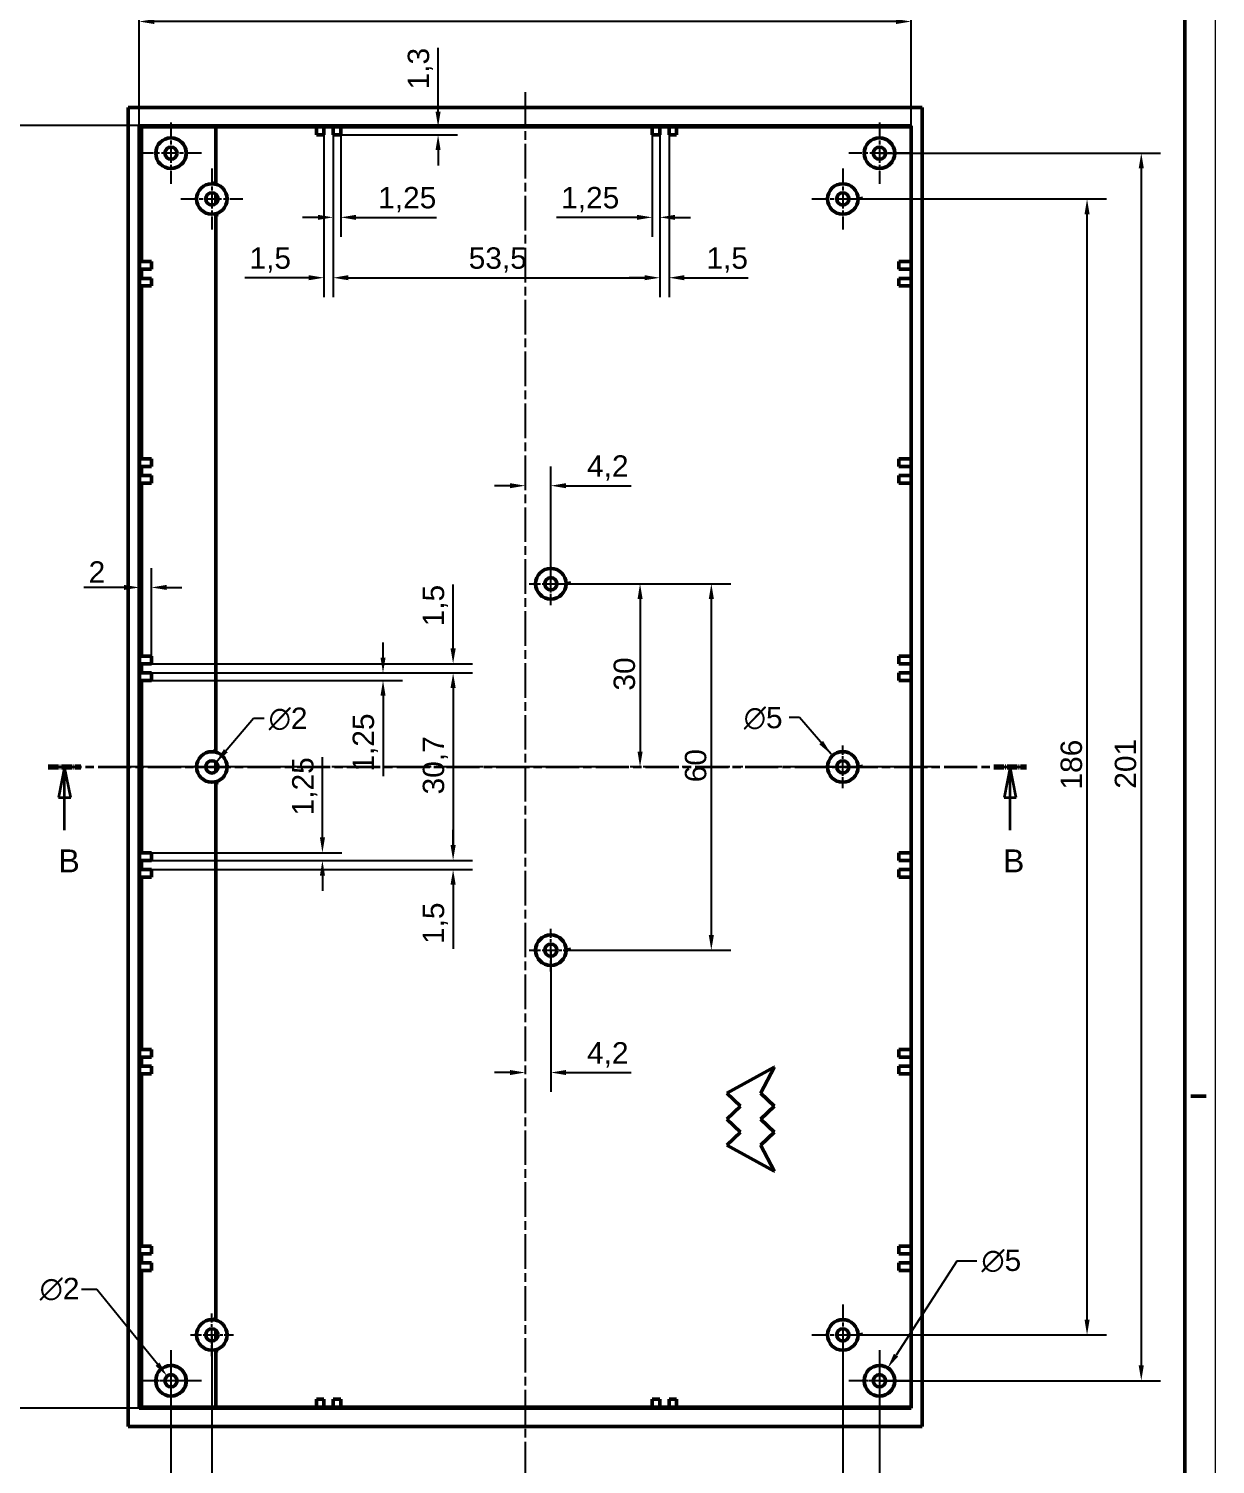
# Model space of a CAD drawing. Extents: x 0 to 841, y 0 to 594.
# Drawn here: x 646.7 to 841, y 236.7 to 471.8 of the extents above; entities that cross this region are included whole.
import ezdxf

# ---------------------------------------------------------------- set-up
doc = ezdxf.new("R2010")
doc.units = 0
doc.linetypes.add('CHAIN', pattern=[0.3543, 0.2362, -0.0295, 0.0591, -0.0295])
doc.linetypes.add('LONG_DASH_DOTTED', pattern=[0.3001, 0.2362, -0.0295, 0.0049, -0.0295])
doc.layers.get('0').update_dxf_attribs({"lineweight": 25})
for name, color, linetype, lineweight in [('Centro(ISO)', 179, 'CHAIN', 25), ('Geometria schizzo(ISO)', 7, 'Continuous', 50), ('Linea del centro(ISO)', 179, 'CHAIN', 25), ('Linee di vista in sezione(ISO)', 7, 'LONG_DASH_DOTTED', 35), ('Quote(ISO)', 7, 'Continuous', 25), ('Simboli(ISO)', 7, 'Continuous', 25), ('Spigoli tangenti visibili(ISO)', 251, 'Continuous', 30), ('Spigoli visibili(ISO)', 7, 'Continuous', 50)]:
    doc.layers.add(name, color=color, linetype=linetype, lineweight=lineweight)
doc.styles.add('DEFAULT-ISO~0', font='ARIAL.TTF')
doc.styles.add('Stile testo32', font='ARIAL.TTF')
doc.dimstyles.new('DEFAULT-ISO-Metodo 1b', dxfattribs={"dimtxt": 3.5, "dimasz": 2.5, "dimexe": 3.175, "dimexo": 0, "dimgap": 0.762, "dimtad": 1, "dimtoh": 1, "dimrnd": 1e-08, "dimtxsty": 'DEFAULT-ISO~0', "dimcen": 0.09, "dimdle": 10, "dimclrd": 2, "dimclre": 2, "dimclrt": 6, "dimazin": 2, "dimtfac": 0.714286, "dimtofl": 0, "dimtmove": 0, "dimatfit": 3, "dimfxl": 0, "dimtolj": 1, "dimlwd": 25, "dimlwe": 25, "dimarcsym": 0})
doc.dimstyles.new('DEFAULT-ISO-Metodo 1b$7', dxfattribs={"dimtxt": 3.5, "dimasz": 2.5, "dimexe": 3.175, "dimexo": 0, "dimgap": 0.762, "dimtad": 1, "dimtoh": 1, "dimrnd": 1e-08, "dimtxsty": 'DEFAULT-ISO~0', "dimcen": 0.09, "dimdle": 10, "dimclrd": 179, "dimclre": 2, "dimclrt": 6, "dimazin": 2, "dimtfac": 0.714286, "dimtofl": 0, "dimtmove": 0, "dimatfit": 3, "dimfxl": 0, "dimtolj": 1, "dimlwd": 25, "dimlwe": 25, "dimarcsym": 0})

# ---------------------------------------------------------------- blocks, each defined once
blk = doc.blocks.new('Bordi A1')
at = {"layer": 'Geometria schizzo(ISO)', "color": 4, "lineweight": 18}
blk.add_line((841, 594), (841, 0), dxfattribs=at)
at = {"layer": 'Geometria schizzo(ISO)'}
for p, q in [((836, 589), (836, 5)), ((839.5, 297), (837, 297))]:
    blk.add_line(p, q, dxfattribs=at)
blk = doc.blocks.new('SezioneConv2d1')
at = {"layer": 'Linee di vista in sezione(ISO)', "linetype": 'CHAIN', "ltscale": 22.998827}
blk.add_line((649.92, 350.9), (810.09, 350.9), dxfattribs=at)
at = {"layer": 'Linee di vista in sezione(ISO)', "lineweight": 70, "ltscale": 7.01657}
for p, q in [((649.92, 350.9), (655.26, 350.9)), ((804.74, 350.9), (810.09, 350.9))]:
    blk.add_line(p, q, dxfattribs=at)
at = {"layer": 'Linee di vista in sezione(ISO)', "linetype": 'Continuous'}
for p, q in [((652.59, 350.9), (651.59, 345.9)), ((652.59, 345.9), (652.59, 350.9)), ((653.59, 345.9), (652.59, 350.9)), ((807.41, 350.9), (806.41, 345.9)), ((807.41, 345.9), (807.41, 350.9)), ((808.41, 345.9), (807.41, 350.9)), ((651.59, 345.9), (653.59, 345.9)), ((652.59, 340.53), (652.59, 345.9)), ((806.41, 345.9), (808.41, 345.9)), ((807.41, 340.53), (807.41, 345.9))]:
    blk.add_line(p, q, dxfattribs=at)
at = {"layer": 'Linee di vista in sezione(ISO)', "linetype": 'Continuous', "flags": 128}
for points in [[(653.59, 345.9), (652.59, 350.9)], [(808.41, 345.9), (807.41, 350.9)]]:
    blk.add_lwpolyline(points, dxfattribs=at)
at = {"layer": 'Linee di vista in sezione(ISO)'}
for points in [[(653.59, 345.9), (652.59, 350.9), (651.59, 345.9), (653.59, 345.9)], [(808.41, 345.9), (807.41, 350.9), (806.41, 345.9), (808.41, 345.9)]]:
    blk.add_solid(points, dxfattribs=at)
at = {"layer": 'Linee di vista in sezione(ISO)', "char_height": 3.75, "attachment_point": 7, "style": 'Stile testo32'}
for insert in [(651.58, 333.65), (806.24, 333.65)]:
    blk.add_mtext('B', dxfattribs=dict(at, insert=insert))
blk = doc.blocks.new('*D73')
at = {"layer": 'Defpoints', "color": 0, "linetype": 'Continuous'}
for p in [(664.8, 472.95), (664.8, 455.9), (791.2, 455.9)]:
    blk.add_point(p, dxfattribs=at)
at = {"layer": 'Quote(ISO)', "color": 2, "linetype": 'Continuous', "lineweight": 25}
for p, q in [((664.8, 455.9), (664.8, 476.12)), ((791.2, 455.9), (791.2, 476.12)), ((788.7, 472.95), (667.3, 472.95))]:
    blk.add_line(p, q, dxfattribs=at)
at = {"layer": 'Quote(ISO)', "color": 2, "linetype": 'Continuous'}
for points in [[(667.3, 473.36), (667.3, 472.53), (664.8, 472.95)], [(788.7, 473.36), (788.7, 472.53), (791.2, 472.95)]]:
    blk.add_solid(points, dxfattribs=at)
at = {"layer": 'Quote(ISO)', "color": 6, "linetype": 'Continuous', "lineweight": 25, "insert": (722.27, 477.92), "char_height": 3.5, "attachment_point": 1, "style": 'DEFAULT-ISO~0'}
blk.add_mtext('\\A1;126,4', dxfattribs=at)
blk = doc.blocks.new('*D74')
at = {"layer": 'Defpoints', "color": 0, "linetype": 'Continuous'}
for p in [(664.8, 455.9), (644.01, 245.9), (664.8, 245.9)]:
    blk.add_point(p, dxfattribs=at)
at = {"layer": 'Quote(ISO)', "color": 2, "linetype": 'Continuous', "lineweight": 25}
for p, q in [((664.8, 455.9), (640.84, 455.9)), ((644.01, 453.4), (644.01, 248.4)), ((664.8, 245.9), (640.84, 245.9))]:
    blk.add_line(p, q, dxfattribs=at)
at = {"layer": 'Quote(ISO)', "color": 2, "linetype": 'Continuous'}
for points in [[(643.59, 453.4), (644.43, 453.4), (644.01, 455.9)], [(643.59, 248.4), (644.43, 248.4), (644.01, 245.9)]]:
    blk.add_solid(points, dxfattribs=at)
at = {"layer": 'Quote(ISO)', "color": 6, "linetype": 'Continuous', "lineweight": 25, "insert": (639.67, 347.01), "char_height": 3.5, "attachment_point": 1, "rotation": 90, "style": 'DEFAULT-ISO~0'}
blk.add_mtext('\\A1;210', dxfattribs=at)
blk = doc.blocks.new('*D75')
at = {"layer": 'Defpoints', "color": 0, "linetype": 'Continuous'}
for p in [(786, 451.4), (786, 250.4), (828.88, 250.4)]:
    blk.add_point(p, dxfattribs=at)
at = {"layer": 'Quote(ISO)', "color": 2, "linetype": 'Continuous', "lineweight": 25}
for p, q in [((786, 451.4), (832.05, 451.4)), ((828.88, 448.9), (828.88, 252.9)), ((786, 250.4), (832.05, 250.4))]:
    blk.add_line(p, q, dxfattribs=at)
at = {"layer": 'Quote(ISO)', "color": 2, "linetype": 'Continuous'}
for points in [[(828.46, 448.9), (829.3, 448.9), (828.88, 451.4)], [(828.46, 252.9), (829.3, 252.9), (828.88, 250.4)]]:
    blk.add_solid(points, dxfattribs=at)
at = {"layer": 'Quote(ISO)', "color": 6, "linetype": 'Continuous', "lineweight": 25, "insert": (824.54, 347.34), "char_height": 3.5, "attachment_point": 1, "rotation": 90, "style": 'DEFAULT-ISO~0'}
blk.add_mtext('\\A1;201', dxfattribs=at)
blk = doc.blocks.new('*D76')
at = {"layer": 'Defpoints', "color": 0, "linetype": 'Continuous'}
for p in [(670, 250.4), (786, 250.4), (670, 210.23)]:
    blk.add_point(p, dxfattribs=at)
at = {"layer": 'Quote(ISO)', "color": 2, "linetype": 'Continuous', "lineweight": 25}
for p, q in [((670, 250.4), (670, 207.06)), ((786, 250.4), (786, 207.06)), ((783.5, 210.23), (672.5, 210.23))]:
    blk.add_line(p, q, dxfattribs=at)
at = {"layer": 'Quote(ISO)', "color": 2, "linetype": 'Continuous'}
for points in [[(672.5, 210.65), (672.5, 209.82), (670, 210.23)], [(783.5, 210.65), (783.5, 209.82), (786, 210.23)]]:
    blk.add_solid(points, dxfattribs=at)
at = {"layer": 'Quote(ISO)', "color": 6, "linetype": 'Continuous', "lineweight": 25, "insert": (724.3, 214.57), "char_height": 3.5, "attachment_point": 1, "style": 'DEFAULT-ISO~0'}
blk.add_mtext('\\A1;116', dxfattribs=at)
blk = doc.blocks.new('*D77')
at = {"layer": 'Defpoints', "color": 0, "linetype": 'Continuous'}
for p in [(735.73, 380.9), (735.73, 320.9), (758.48, 320.9)]:
    blk.add_point(p, dxfattribs=at)
at = {"layer": 'Quote(ISO)', "color": 2, "linetype": 'Continuous', "lineweight": 25}
for p, q in [((735.73, 380.9), (761.66, 380.9)), ((758.48, 378.4), (758.48, 323.4)), ((735.73, 320.9), (761.66, 320.9))]:
    blk.add_line(p, q, dxfattribs=at)
at = {"layer": 'Quote(ISO)', "color": 2, "linetype": 'Continuous'}
for points in [[(758.06, 378.4), (758.9, 378.4), (758.48, 380.9)], [(758.06, 323.4), (758.9, 323.4), (758.48, 320.9)]]:
    blk.add_solid(points, dxfattribs=at)
at = {"layer": 'Quote(ISO)', "color": 6, "linetype": 'Continuous', "lineweight": 25, "insert": (754.15, 348.39), "char_height": 3.5, "attachment_point": 1, "rotation": 90, "style": 'DEFAULT-ISO~0'}
blk.add_mtext('\\A1;60', dxfattribs=at)
blk = doc.blocks.new('*D78')
at = {"layer": 'Defpoints', "color": 0, "linetype": 'Continuous'}
for p in [(732.2, 380.9), (746.81, 350.9), (752.7, 350.9)]:
    blk.add_point(p, dxfattribs=at)
at = {"layer": 'Quote(ISO)', "color": 2, "linetype": 'Continuous', "lineweight": 25}
for p, q in [((732.2, 380.9), (749.99, 380.9)), ((746.81, 378.4), (746.81, 353.4))]:
    blk.add_line(p, q, dxfattribs=at)
at = {"layer": 'Quote(ISO)', "color": 2, "linetype": 'Continuous'}
for points in [[(746.4, 378.4), (747.23, 378.4), (746.81, 380.9)], [(746.4, 353.4), (747.23, 353.4), (746.81, 350.9)]]:
    blk.add_solid(points, dxfattribs=at)
at = {"layer": 'Quote(ISO)', "color": 6, "linetype": 'Continuous', "lineweight": 25, "insert": (742.48, 363.4), "char_height": 3.5, "attachment_point": 1, "rotation": 90, "style": 'DEFAULT-ISO~0'}
blk.add_mtext('\\A1;30', dxfattribs=at)
blk = doc.blocks.new('*D84')
at = {"layer": 'Defpoints', "color": 0, "linetype": 'Continuous'}
for p in [(696.55, 454.4), (750.05, 454.4), (750.05, 431)]:
    blk.add_point(p, dxfattribs=at)
at = {"layer": 'Quote(ISO)', "color": 2, "linetype": 'Continuous', "lineweight": 25}
for p, q in [((696.55, 454.4), (696.55, 427.83)), ((750.05, 454.4), (750.05, 427.83)), ((699.05, 431), (747.55, 431))]:
    blk.add_line(p, q, dxfattribs=at)
at = {"layer": 'Quote(ISO)', "color": 2, "linetype": 'Continuous'}
for points in [[(699.05, 431.42), (699.05, 430.59), (696.55, 431)], [(747.55, 431.42), (747.55, 430.59), (750.05, 431)]]:
    blk.add_solid(points, dxfattribs=at)
at = {"layer": 'Quote(ISO)', "color": 6, "linetype": 'Continuous', "lineweight": 25, "insert": (718.75, 435.97), "char_height": 3.5, "attachment_point": 1, "style": 'DEFAULT-ISO~0'}
blk.add_mtext('\\A1;53,5', dxfattribs=at)
blk = doc.blocks.new('*D85')
at = {"layer": 'Defpoints', "color": 0, "linetype": 'Continuous'}
for p in [(748.8, 454.4), (750.05, 454.4), (750.05, 440.89)]:
    blk.add_point(p, dxfattribs=at)
at = {"layer": 'Quote(ISO)', "color": 2, "linetype": 'Continuous', "lineweight": 25}
for p, q in [((748.8, 454.4), (748.8, 437.71)), ((750.05, 454.4), (750.05, 437.71)), ((746.3, 440.89), (733.13, 440.89)), ((752.55, 440.89), (755.05, 440.89))]:
    blk.add_line(p, q, dxfattribs=at)
at = {"layer": 'Quote(ISO)', "color": 2, "linetype": 'Continuous'}
for points in [[(746.3, 441.3), (746.3, 440.47), (748.8, 440.89)], [(752.55, 441.3), (752.55, 440.47), (750.05, 440.89)]]:
    blk.add_solid(points, dxfattribs=at)
at = {"layer": 'Quote(ISO)', "color": 6, "linetype": 'Continuous', "lineweight": 25, "insert": (733.89, 445.86), "char_height": 3.5, "attachment_point": 1, "style": 'DEFAULT-ISO~0'}
blk.add_mtext('\\A1;1,25', dxfattribs=at)
blk = doc.blocks.new('*D86')
at = {"layer": 'Defpoints', "color": 0, "linetype": 'Continuous'}
for p in [(696.55, 454.4), (697.8, 454.4), (696.55, 440.89)]:
    blk.add_point(p, dxfattribs=at)
at = {"layer": 'Quote(ISO)', "color": 2, "linetype": 'Continuous', "lineweight": 25}
for p, q in [((696.55, 454.4), (696.55, 437.71)), ((697.8, 454.4), (697.8, 437.71)), ((694.05, 440.89), (691.55, 440.89)), ((700.3, 440.89), (713.48, 440.89))]:
    blk.add_line(p, q, dxfattribs=at)
at = {"layer": 'Quote(ISO)', "color": 2, "linetype": 'Continuous'}
for points in [[(694.05, 441.3), (694.05, 440.47), (696.55, 440.89)], [(700.3, 441.3), (700.3, 440.47), (697.8, 440.89)]]:
    blk.add_solid(points, dxfattribs=at)
at = {"layer": 'Quote(ISO)', "color": 6, "linetype": 'Continuous', "lineweight": 25, "insert": (703.93, 445.86), "char_height": 3.5, "attachment_point": 1, "style": 'DEFAULT-ISO~0'}
blk.add_mtext('\\A1;1,25', dxfattribs=at)
blk = doc.blocks.new('*D87')
at = {"layer": 'Defpoints', "color": 0, "linetype": 'Continuous'}
for p in [(750.05, 454.4), (751.55, 454.4), (750.05, 431)]:
    blk.add_point(p, dxfattribs=at)
at = {"layer": 'Quote(ISO)', "color": 2, "linetype": 'Continuous', "lineweight": 25}
for p, q in [((750.05, 454.4), (750.05, 427.83)), ((751.55, 454.4), (751.55, 427.83)), ((747.55, 431), (745.05, 431)), ((754.05, 431), (764.51, 431))]:
    blk.add_line(p, q, dxfattribs=at)
at = {"layer": 'Quote(ISO)', "color": 2, "linetype": 'Continuous'}
for points in [[(747.55, 431.42), (747.55, 430.59), (750.05, 431)], [(754.05, 431.42), (754.05, 430.59), (751.55, 431)]]:
    blk.add_solid(points, dxfattribs=at)
at = {"layer": 'Quote(ISO)', "color": 6, "linetype": 'Continuous', "lineweight": 25, "insert": (757.68, 435.97), "char_height": 3.5, "attachment_point": 1, "style": 'DEFAULT-ISO~0'}
blk.add_mtext('\\A1;1,5', dxfattribs=at)
blk = doc.blocks.new('*D88')
at = {"layer": 'Defpoints', "color": 0, "linetype": 'Continuous'}
for p in [(695.05, 454.4), (696.55, 454.4), (696.55, 431)]:
    blk.add_point(p, dxfattribs=at)
at = {"layer": 'Quote(ISO)', "color": 2, "linetype": 'Continuous', "lineweight": 25}
for p, q in [((695.05, 454.4), (695.05, 427.83)), ((696.55, 454.4), (696.55, 427.83)), ((692.55, 431), (682.1, 431)), ((699.05, 431), (701.55, 431))]:
    blk.add_line(p, q, dxfattribs=at)
at = {"layer": 'Quote(ISO)', "color": 2, "linetype": 'Continuous'}
for points in [[(692.55, 431.42), (692.55, 430.59), (695.05, 431)], [(699.05, 431.42), (699.05, 430.59), (696.55, 431)]]:
    blk.add_solid(points, dxfattribs=at)
at = {"layer": 'Quote(ISO)', "color": 6, "linetype": 'Continuous', "lineweight": 25, "insert": (682.86, 435.97), "char_height": 3.5, "attachment_point": 1, "style": 'DEFAULT-ISO~0'}
blk.add_mtext('\\A1;1,5', dxfattribs=at)
blk = doc.blocks.new('*D89')
at = {"layer": 'Defpoints', "color": 0, "linetype": 'Continuous'}
for p in [(697.8, 454.4), (713.74, 455.7), (713.74, 454.4)]:
    blk.add_point(p, dxfattribs=at)
at = {"layer": 'Quote(ISO)', "color": 2, "linetype": 'Continuous', "lineweight": 25}
for p, q in [((713.74, 458.2), (713.74, 468.64)), ((697.8, 454.4), (716.91, 454.4)), ((713.74, 451.9), (713.74, 449.4))]:
    blk.add_line(p, q, dxfattribs=at)
at = {"layer": 'Quote(ISO)', "color": 2, "linetype": 'Continuous'}
for points in [[(713.32, 458.2), (714.15, 458.2), (713.74, 455.7)], [(713.32, 451.9), (714.15, 451.9), (713.74, 454.4)]]:
    blk.add_solid(points, dxfattribs=at)
at = {"layer": 'Quote(ISO)', "color": 6, "linetype": 'Continuous', "lineweight": 25, "insert": (708.77, 461.84), "char_height": 3.5, "attachment_point": 1, "rotation": 90, "style": 'DEFAULT-ISO~0'}
blk.add_mtext('\\A1;1,3', dxfattribs=at)
blk = doc.blocks.new('*D90')
at = {"layer": 'Defpoints', "color": 0, "linetype": 'Continuous'}
for p in [(666.8, 366.3), (666.8, 335.6), (716.2, 335.6)]:
    blk.add_point(p, dxfattribs=at)
at = {"layer": 'Quote(ISO)', "color": 2, "linetype": 'Continuous', "lineweight": 25}
for p, q in [((666.8, 366.3), (719.38, 366.3)), ((716.2, 363.8), (716.2, 338.1)), ((666.8, 335.6), (719.38, 335.6))]:
    blk.add_line(p, q, dxfattribs=at)
at = {"layer": 'Quote(ISO)', "color": 2, "linetype": 'Continuous'}
for points in [[(715.78, 363.8), (716.62, 363.8), (716.2, 366.3)], [(715.78, 338.1), (716.62, 338.1), (716.2, 335.6)]]:
    blk.add_solid(points, dxfattribs=at)
at = {"layer": 'Quote(ISO)', "color": 6, "linetype": 'Continuous', "lineweight": 25, "insert": (711.23, 346.4), "char_height": 3.5, "attachment_point": 1, "rotation": 90, "style": 'DEFAULT-ISO~0'}
blk.add_mtext('\\A1;30,7', dxfattribs=at)
blk = doc.blocks.new('*D91')
at = {"layer": 'Defpoints', "color": 0, "linetype": 'Continuous'}
for p in [(666.8, 366.3), (666.8, 365.05), (704.72, 366.3)]:
    blk.add_point(p, dxfattribs=at)
at = {"layer": 'Quote(ISO)', "color": 2, "linetype": 'Continuous', "lineweight": 25}
for p, q in [((704.72, 368.8), (704.72, 371.3)), ((666.8, 366.3), (707.9, 366.3)), ((666.8, 365.05), (707.9, 365.05)), ((704.72, 362.55), (704.72, 349.37))]:
    blk.add_line(p, q, dxfattribs=at)
at = {"layer": 'Quote(ISO)', "color": 2, "linetype": 'Continuous'}
for points in [[(704.31, 368.8), (705.14, 368.8), (704.72, 366.3)], [(704.31, 362.55), (705.14, 362.55), (704.72, 365.05)]]:
    blk.add_solid(points, dxfattribs=at)
at = {"layer": 'Quote(ISO)', "color": 6, "linetype": 'Continuous', "lineweight": 25, "insert": (699.75, 350.14), "char_height": 3.5, "attachment_point": 1, "rotation": 90, "style": 'DEFAULT-ISO~0'}
blk.add_mtext('\\A1;1,25', dxfattribs=at)
blk = doc.blocks.new('*D92')
at = {"layer": 'Defpoints', "color": 0, "linetype": 'Continuous'}
for p in [(666.8, 336.85), (666.8, 335.6), (694.8, 335.6)]:
    blk.add_point(p, dxfattribs=at)
at = {"layer": 'Quote(ISO)', "color": 2, "linetype": 'Continuous', "lineweight": 25}
for p, q in [((694.8, 339.35), (694.8, 352.52)), ((666.8, 336.85), (697.98, 336.85)), ((666.8, 335.6), (697.98, 335.6)), ((694.8, 333.1), (694.8, 330.6))]:
    blk.add_line(p, q, dxfattribs=at)
at = {"layer": 'Quote(ISO)', "color": 2, "linetype": 'Continuous'}
for points in [[(694.39, 339.35), (695.22, 339.35), (694.8, 336.85)], [(694.39, 333.1), (695.22, 333.1), (694.8, 335.6)]]:
    blk.add_solid(points, dxfattribs=at)
at = {"layer": 'Quote(ISO)', "color": 6, "linetype": 'Continuous', "lineweight": 25, "insert": (689.84, 342.97), "char_height": 3.5, "attachment_point": 1, "rotation": 90, "style": 'DEFAULT-ISO~0'}
blk.add_mtext('\\A1;1,25', dxfattribs=at)
blk = doc.blocks.new('*D93')
at = {"layer": 'Defpoints', "color": 0, "linetype": 'Continuous'}
for p in [(666.8, 367.8), (666.8, 366.3), (716.2, 366.3)]:
    blk.add_point(p, dxfattribs=at)
at = {"layer": 'Quote(ISO)', "color": 2, "linetype": 'Continuous', "lineweight": 25}
for p, q in [((716.2, 370.3), (716.2, 380.75)), ((666.8, 367.8), (719.38, 367.8)), ((666.8, 366.3), (719.38, 366.3)), ((716.2, 363.8), (716.2, 361.3))]:
    blk.add_line(p, q, dxfattribs=at)
at = {"layer": 'Quote(ISO)', "color": 2, "linetype": 'Continuous'}
for points in [[(715.78, 370.3), (716.62, 370.3), (716.2, 367.8)], [(715.78, 363.8), (716.62, 363.8), (716.2, 366.3)]]:
    blk.add_solid(points, dxfattribs=at)
at = {"layer": 'Quote(ISO)', "color": 6, "linetype": 'Continuous', "lineweight": 25, "insert": (711.23, 373.92), "char_height": 3.5, "attachment_point": 1, "rotation": 90, "style": 'DEFAULT-ISO~0'}
blk.add_mtext('\\A1;1,5', dxfattribs=at)
blk = doc.blocks.new('*D94')
at = {"layer": 'Defpoints', "color": 0, "linetype": 'Continuous'}
for p in [(666.8, 335.6), (666.8, 334.1), (716.2, 335.6)]:
    blk.add_point(p, dxfattribs=at)
at = {"layer": 'Quote(ISO)', "color": 2, "linetype": 'Continuous', "lineweight": 25}
for p, q in [((716.2, 338.1), (716.2, 340.6)), ((666.8, 335.6), (719.38, 335.6)), ((666.8, 334.1), (719.38, 334.1)), ((716.2, 331.6), (716.2, 321.14))]:
    blk.add_line(p, q, dxfattribs=at)
at = {"layer": 'Quote(ISO)', "color": 2, "linetype": 'Continuous'}
for points in [[(715.78, 338.1), (716.62, 338.1), (716.2, 335.6)], [(715.78, 331.6), (716.62, 331.6), (716.2, 334.1)]]:
    blk.add_solid(points, dxfattribs=at)
at = {"layer": 'Quote(ISO)', "color": 6, "linetype": 'Continuous', "lineweight": 25, "insert": (711.23, 321.91), "char_height": 3.5, "attachment_point": 1, "rotation": 90, "style": 'DEFAULT-ISO~0'}
blk.add_mtext('\\A1;1,5', dxfattribs=at)
blk = doc.blocks.new('*D95')
at = {"layer": 'Defpoints', "color": 0, "linetype": 'Continuous'}
for p in [(664.8, 380.29), (666.8, 380.29), (666.8, 368.42)]:
    blk.add_point(p, dxfattribs=at)
at = {"layer": 'Quote(ISO)', "color": 2, "linetype": 'Continuous', "lineweight": 25}
for p, q in [((666.8, 368.42), (666.8, 383.47)), ((662.3, 380.29), (655.76, 380.29)), ((669.3, 380.29), (671.8, 380.29))]:
    blk.add_line(p, q, dxfattribs=at)
at = {"layer": 'Quote(ISO)', "color": 2, "linetype": 'Continuous'}
for points in [[(662.3, 380.71), (662.3, 379.88), (664.8, 380.29)], [(669.3, 380.71), (669.3, 379.88), (666.8, 380.29)]]:
    blk.add_solid(points, dxfattribs=at)
at = {"layer": 'Quote(ISO)', "color": 6, "linetype": 'Continuous', "lineweight": 25, "insert": (656.52, 384.57), "char_height": 3.5, "attachment_point": 1, "style": 'DEFAULT-ISO~0'}
blk.add_mtext('\\A1;2', dxfattribs=at)
blk = doc.blocks.new('*D96')
at = {"layer": 'Defpoints', "color": 0, "linetype": 'Continuous'}
for p in [(669.37, 251.17), (670.63, 249.62)]:
    blk.add_point(p, dxfattribs=at)
at = {"layer": 'Quote(ISO)', "color": 2, "linetype": 'Continuous', "lineweight": 25}
for p, q in [((657.84, 265.36), (655.34, 265.36)), ((667.8, 253.11), (657.84, 265.36)), ((669.91, 250.4), (670.09, 250.4)), ((670, 250.31), (670, 250.49))]:
    blk.add_line(p, q, dxfattribs=at)
at = {"layer": 'Quote(ISO)', "color": 2, "linetype": 'Continuous'}
blk.add_solid([(668.12, 253.38), (667.47, 252.85), (669.37, 251.17)], dxfattribs=at)
at = {"layer": 'Quote(ISO)', "color": 6, "linetype": 'Continuous', "lineweight": 25, "insert": (648.51, 267.25), "char_height": 3.5, "attachment_point": 1, "style": 'DEFAULT-ISO~0'}
blk.add_mtext('\\A1;∅2', dxfattribs=at)
blk = doc.blocks.new('*D97')
at = {"layer": 'Defpoints', "color": 0, "linetype": 'Continuous'}
for p in [(787.36, 252.5), (784.65, 248.3)]:
    blk.add_point(p, dxfattribs=at)
at = {"layer": 'Quote(ISO)', "color": 2, "linetype": 'Continuous', "lineweight": 25}
for p, q in [((798.69, 270), (788.72, 254.6)), ((801.95, 270), (798.69, 270)), ((785.91, 250.4), (786.09, 250.4)), ((786, 250.31), (786, 250.49))]:
    blk.add_line(p, q, dxfattribs=at)
at = {"layer": 'Quote(ISO)', "color": 2, "linetype": 'Continuous'}
blk.add_solid([(788.37, 254.82), (789.07, 254.37), (787.36, 252.5)], dxfattribs=at)
at = {"layer": 'Quote(ISO)', "color": 6, "linetype": 'Continuous', "lineweight": 25, "insert": (802.71, 271.88), "char_height": 3.5, "attachment_point": 1, "style": 'DEFAULT-ISO~0'}
blk.add_mtext('\\A1;∅5', dxfattribs=at)
blk = doc.blocks.new('*D98')
at = {"layer": 'Defpoints', "color": 0, "linetype": 'Continuous'}
for p in [(780, 443.9), (820, 443.9), (780, 257.9)]:
    blk.add_point(p, dxfattribs=at)
at = {"layer": 'Quote(ISO)', "color": 2, "linetype": 'Continuous', "lineweight": 25}
for p, q in [((780, 443.9), (823.18, 443.9)), ((820, 260.4), (820, 441.4)), ((780, 257.9), (823.18, 257.9))]:
    blk.add_line(p, q, dxfattribs=at)
at = {"layer": 'Quote(ISO)', "color": 2, "linetype": 'Continuous'}
for points in [[(819.59, 441.4), (820.42, 441.4), (820, 443.9)], [(819.59, 260.4), (820.42, 260.4), (820, 257.9)]]:
    blk.add_solid(points, dxfattribs=at)
at = {"layer": 'Quote(ISO)', "color": 6, "linetype": 'Continuous', "lineweight": 25, "insert": (815.67, 347.2), "char_height": 3.5, "attachment_point": 1, "rotation": 90, "style": 'DEFAULT-ISO~0'}
blk.add_mtext('\\A1;186', dxfattribs=at)
blk = doc.blocks.new('*D111')
at = {"layer": 'Defpoints', "color": 0, "linetype": 'Continuous'}
for p in [(728, 396.95), (728, 396.95), (732.2, 380.9)]:
    blk.add_point(p, dxfattribs=at)
at = {"layer": 'Quote(ISO)', "color": 2, "linetype": 'Continuous', "lineweight": 25}
for p, q in [((732.2, 380.9), (732.2, 400.12)), ((725.5, 396.95), (723, 396.95)), ((734.7, 396.95), (745.36, 396.95))]:
    blk.add_line(p, q, dxfattribs=at)
at = {"layer": 'Quote(ISO)', "color": 2, "linetype": 'Continuous'}
for points in [[(725.5, 397.37), (725.5, 396.53), (728, 396.95)], [(734.7, 397.37), (734.7, 396.53), (732.2, 396.95)]]:
    blk.add_solid(points, dxfattribs=at)
at = {"layer": 'Quote(ISO)', "color": 6, "linetype": 'Continuous', "lineweight": 25, "insert": (738.13, 401.92), "char_height": 3.5, "attachment_point": 1, "style": 'DEFAULT-ISO~0'}
blk.add_mtext('\\A1;4,2', dxfattribs=at)
blk = doc.blocks.new('*D112')
at = {"layer": 'Defpoints', "color": 0, "linetype": 'Continuous'}
for p in [(732.2, 320.9), (728, 300.87), (728, 300.87)]:
    blk.add_point(p, dxfattribs=at)
at = {"layer": 'Quote(ISO)', "color": 2, "linetype": 'Continuous', "lineweight": 25}
for p, q in [((732.2, 320.9), (732.2, 297.69)), ((725.5, 300.87), (723, 300.87)), ((734.7, 300.87), (745.36, 300.87))]:
    blk.add_line(p, q, dxfattribs=at)
at = {"layer": 'Quote(ISO)', "color": 2, "linetype": 'Continuous'}
for points in [[(725.5, 301.28), (725.5, 300.45), (728, 300.87)], [(734.7, 301.28), (734.7, 300.45), (732.2, 300.87)]]:
    blk.add_solid(points, dxfattribs=at)
at = {"layer": 'Quote(ISO)', "color": 6, "linetype": 'Continuous', "lineweight": 25, "insert": (738.13, 305.84), "char_height": 3.5, "attachment_point": 1, "style": 'DEFAULT-ISO~0'}
blk.add_mtext('\\A1;4,2', dxfattribs=at)
blk = doc.blocks.new('*D113')
at = {"layer": 'Defpoints', "color": 0, "linetype": 'Continuous'}
for p in [(676.7, 257.9), (728, 240.4), (728, 224.15)]:
    blk.add_point(p, dxfattribs=at)
at = {"layer": 'Quote(ISO)', "color": 2, "linetype": 'Continuous', "lineweight": 25}
for p, q in [((676.7, 257.9), (676.7, 220.97)), ((728, 240.4), (728, 220.97)), ((679.2, 224.15), (725.5, 224.15))]:
    blk.add_line(p, q, dxfattribs=at)
at = {"layer": 'Quote(ISO)', "color": 2, "linetype": 'Continuous'}
for points in [[(679.2, 224.56), (679.2, 223.73), (676.7, 224.15)], [(725.5, 224.56), (725.5, 223.73), (728, 224.15)]]:
    blk.add_solid(points, dxfattribs=at)
at = {"layer": 'Quote(ISO)', "color": 6, "linetype": 'Continuous', "lineweight": 25, "insert": (697.81, 229.11), "char_height": 3.5, "attachment_point": 1, "style": 'DEFAULT-ISO~0'}
blk.add_mtext('\\A1;51,3', dxfattribs=at)
blk = doc.blocks.new('*D114')
at = {"layer": 'Defpoints', "color": 0, "linetype": 'Continuous'}
for p in [(780, 257.9), (728, 240.4), (728, 223.25)]:
    blk.add_point(p, dxfattribs=at)
at = {"layer": 'Quote(ISO)', "color": 2, "linetype": 'Continuous', "lineweight": 25}
for p, q in [((780, 257.9), (780, 220.08)), ((728, 240.4), (728, 220.08)), ((777.5, 223.25), (730.5, 223.25))]:
    blk.add_line(p, q, dxfattribs=at)
at = {"layer": 'Quote(ISO)', "color": 2, "linetype": 'Continuous'}
for points in [[(730.5, 223.67), (730.5, 222.84), (728, 223.25)], [(777.5, 223.67), (777.5, 222.84), (780, 223.25)]]:
    blk.add_solid(points, dxfattribs=at)
at = {"layer": 'Quote(ISO)', "color": 6, "linetype": 'Continuous', "lineweight": 25, "insert": (751.52, 227.59), "char_height": 3.5, "attachment_point": 1, "style": 'DEFAULT-ISO~0'}
blk.add_mtext('\\A1;52', dxfattribs=at)

msp = doc.modelspace()

# ---------------------------------------------------------------- linework, layer by layer
at = {"layer": 'Centro(ISO)', "linetype": 'CHAIN', "ltscale": 11.111974}
for p, q in [((670.004, 456.399), (670.004, 446.399)), ((786.004, 456.399), (786.004, 446.399)), ((675.004, 451.399), (665.004, 451.399)), ((791.004, 451.399), (781.004, 451.399)), ((676.705, 448.899), (676.705, 438.899)), ((780.004, 448.899), (780.004, 438.899)), ((780.004, 262.899), (780.004, 252.899)), ((670.004, 255.399), (670.004, 245.399)), ((786.004, 255.399), (786.004, 245.399)), ((675.004, 250.399), (665.004, 250.399)), ((791.004, 250.399), (781.004, 250.399))]:
    msp.add_line(p, q, dxfattribs=at)
at = {"layer": 'Centro(ISO)', "linetype": 'CHAIN', "ltscale": 11.273697}
for p, q in [((671.632, 443.899), (681.777, 443.899)), ((774.932, 443.899), (785.077, 443.899)), ((774.932, 257.899), (785.077, 257.899))]:
    msp.add_line(p, q, dxfattribs=at)
at = {"layer": 'Centro(ISO)', "linetype": 'CHAIN', "ltscale": 7.778352}
for p, q in [((732.204, 377.399), (732.204, 384.399)), ((780.004, 347.399), (780.004, 354.399)), ((732.204, 317.399), (732.204, 324.399)), ((676.705, 254.399), (676.705, 261.399)), ((670.004, 253.899), (670.004, 246.899)), ((786.004, 253.899), (786.004, 246.899)), ((673.504, 250.399), (666.504, 250.399)), ((789.504, 250.399), (782.504, 250.399))]:
    msp.add_line(p, q, dxfattribs=at)
at = {"layer": 'Centro(ISO)', "linetype": 'CHAIN', "ltscale": 7.843041}
for p, q in [((728.675, 380.899), (735.734, 380.899)), ((776.475, 350.899), (783.533, 350.899)), ((728.675, 320.899), (735.734, 320.899)), ((673.175, 257.899), (680.234, 257.899))]:
    msp.add_line(p, q, dxfattribs=at)
at = {"layer": 'Linea del centro(ISO)', "linetype": 'CHAIN', "ltscale": 23.990969}
for p, q in [((728.004, 461.399), (728.004, 240.399)), ((795.504, 350.899), (660.504, 350.899))]:
    msp.add_line(p, q, dxfattribs=at)
at = {"layer": 'Spigoli tangenti visibili(ISO)'}
for p, q in [((782.99, 443.899), (782.504, 443.899)), ((735.19, 380.899), (734.704, 380.899)), ((782.99, 350.899), (782.504, 350.899)), ((735.19, 320.899), (734.704, 320.899)), ((782.99, 257.899), (782.504, 257.899))]:
    msp.add_line(p, q, dxfattribs=at)
at = {"layer": 'Spigoli visibili(ISO)'}
for p, q in [((793.004, 458.899), (663.004, 458.899)), ((663.004, 458.899), (663.004, 242.899)), ((793.004, 458.899), (793.004, 242.899)), ((793.004, 458.899), (793.004, 242.899)), ((664.804, 455.899), (791.204, 455.899)), ((664.804, 245.899), (664.804, 455.899)), ((664.84, 455.699), (664.84, 455.899)), ((664.84, 455.699), (694.429, 455.699)), ((665.172, 455.699), (665.172, 433.649)), ((677.365, 446.526), (677.365, 455.699)), ((693.804, 455.699), (693.804, 454.399)), ((695.054, 454.399), (693.804, 454.399)), ((694.429, 455.699), (697.179, 455.699)), ((695.054, 454.399), (695.054, 455.699)), ((695.055, 455.699), (695.055, 454.399)), ((696.554, 455.699), (696.554, 454.399)), ((697.804, 454.399), (696.554, 454.399)), ((697.179, 455.699), (749.429, 455.699)), ((697.804, 454.399), (697.804, 455.699)), ((697.805, 455.699), (697.805, 454.399)), ((748.804, 455.699), (748.804, 454.399)), ((750.054, 454.399), (748.804, 454.399)), ((749.429, 455.699), (752.179, 455.699)), ((750.054, 455.699), (750.054, 454.399)), ((750.054, 454.399), (750.054, 455.699)), ((751.554, 455.699), (751.554, 454.399)), ((752.804, 454.399), (751.554, 454.399)), ((752.179, 455.699), (791.204, 455.699)), ((752.804, 455.699), (752.804, 454.399)), ((752.804, 454.399), (752.804, 455.699)), ((791.204, 455.899), (791.204, 245.899)), ((677.365, 443.149), (677.365, 444.649)), ((677.365, 353.526), (677.365, 441.272)), ((666.804, 433.649), (664.843, 433.649)), ((666.804, 433.649), (666.804, 432.399)), ((666.805, 433.649), (666.805, 432.399)), ((789.204, 432.399), (789.204, 433.649)), ((791.204, 433.649), (789.204, 433.649)), ((664.843, 432.399), (666.804, 432.399)), ((666.804, 430.899), (664.843, 430.899)), ((665.172, 432.399), (665.172, 430.899)), ((666.804, 430.899), (666.804, 429.649)), ((666.805, 430.899), (666.805, 429.649)), ((789.204, 432.399), (791.204, 432.399)), ((789.204, 429.649), (789.204, 430.899)), ((791.204, 430.899), (789.204, 430.899)), ((664.843, 429.649), (666.804, 429.649)), ((665.172, 429.649), (665.172, 401.349)), ((789.204, 429.649), (791.204, 429.649)), ((666.804, 401.349), (664.843, 401.349)), ((664.843, 400.099), (666.804, 400.099)), ((665.172, 400.099), (665.172, 398.599)), ((666.804, 401.349), (666.804, 400.099)), ((666.805, 401.349), (666.805, 400.099)), ((789.204, 400.099), (789.204, 401.349)), ((791.204, 401.349), (789.204, 401.349)), ((789.204, 400.099), (791.204, 400.099)), ((666.804, 398.599), (664.843, 398.599)), ((664.843, 397.349), (666.804, 397.349)), ((665.172, 397.349), (665.172, 369.049)), ((666.804, 398.599), (666.804, 397.349)), ((666.805, 398.599), (666.805, 397.349)), ((789.204, 397.349), (789.204, 398.599)), ((791.204, 398.599), (789.204, 398.599)), ((789.204, 397.349), (791.204, 397.349)), ((666.804, 369.049), (664.843, 369.049)), ((666.804, 369.049), (666.804, 367.799)), ((666.805, 369.049), (666.805, 367.799)), ((789.204, 367.799), (789.204, 369.049)), ((791.204, 369.049), (789.204, 369.049)), ((664.843, 367.799), (666.804, 367.799)), ((665.172, 367.799), (665.172, 366.299)), ((789.204, 367.799), (791.204, 367.799)), ((666.804, 366.299), (664.843, 366.299)), ((664.843, 365.049), (666.804, 365.049)), ((665.172, 365.049), (665.172, 336.849)), ((666.804, 366.299), (666.804, 365.049)), ((666.805, 366.299), (666.805, 365.049)), ((789.204, 365.049), (789.204, 366.299)), ((791.204, 366.299), (789.204, 366.299)), ((789.204, 365.049), (791.204, 365.049)), ((677.365, 350.149), (677.365, 351.649)), ((677.365, 260.526), (677.365, 348.272)), ((666.804, 336.849), (664.843, 336.849)), ((666.804, 336.849), (666.804, 335.599)), ((666.805, 336.849), (666.805, 335.599)), ((789.204, 335.599), (789.204, 336.849)), ((791.204, 336.849), (789.204, 336.849)), ((664.843, 335.599), (666.804, 335.599)), ((666.804, 334.099), (664.843, 334.099)), ((665.172, 335.599), (665.172, 334.099)), ((666.804, 334.099), (666.804, 332.849)), ((666.805, 334.099), (666.805, 332.849)), ((789.204, 335.599), (791.204, 335.599)), ((789.204, 332.849), (789.204, 334.099)), ((791.204, 334.099), (789.204, 334.099)), ((664.843, 332.849), (666.804, 332.849)), ((665.172, 332.849), (665.172, 304.649)), ((789.204, 332.849), (791.204, 332.849)), ((666.804, 304.649), (664.843, 304.649)), ((664.843, 303.399), (666.804, 303.399)), ((665.172, 303.399), (665.172, 301.899)), ((666.804, 304.649), (666.804, 303.399)), ((666.805, 304.649), (666.805, 303.399)), ((789.204, 303.399), (789.204, 304.649)), ((791.204, 304.649), (789.204, 304.649)), ((789.204, 303.399), (791.204, 303.399)), ((666.804, 301.899), (664.843, 301.899)), ((666.804, 301.899), (666.804, 300.649)), ((666.805, 301.899), (666.805, 300.649)), ((761.013, 297.477), (768.787, 301.727)), ((768.787, 301.727), (766.533, 297.477)), ((768.834, 301.727), (766.581, 297.477)), ((768.834, 301.727), (768.787, 301.727)), ((789.204, 300.649), (789.204, 301.899)), ((791.204, 301.899), (789.204, 301.899)), ((664.843, 300.649), (666.804, 300.649)), ((665.172, 300.649), (665.172, 272.449)), ((789.204, 300.649), (791.204, 300.649)), ((763.267, 295.352), (761.013, 297.477)), ((766.581, 297.477), (766.533, 297.477)), ((766.533, 297.477), (768.787, 295.352)), ((766.581, 297.477), (768.834, 295.352)), ((761.013, 293.227), (763.267, 295.352)), ((768.787, 295.352), (766.533, 293.227)), ((768.834, 295.352), (766.581, 293.227)), ((768.834, 295.352), (768.787, 295.352)), ((763.267, 291.102), (761.013, 293.227)), ((766.581, 293.227), (766.533, 293.227)), ((766.533, 293.227), (768.787, 291.102)), ((766.581, 293.227), (768.834, 291.102)), ((761.013, 288.977), (763.267, 291.102)), ((768.787, 291.102), (766.533, 288.977)), ((768.834, 291.102), (766.581, 288.977)), ((768.834, 291.102), (768.787, 291.102)), ((768.787, 284.727), (761.013, 288.977)), ((766.581, 288.977), (766.533, 288.977)), ((766.533, 288.977), (768.787, 284.727)), ((766.581, 288.977), (768.834, 284.727)), ((768.834, 284.727), (768.787, 284.727)), ((666.804, 272.449), (664.843, 272.449)), ((664.843, 271.199), (666.804, 271.199)), ((665.172, 271.199), (665.172, 269.699)), ((666.804, 272.449), (666.804, 271.199)), ((666.805, 272.449), (666.805, 271.199)), ((789.204, 271.199), (789.204, 272.449)), ((791.204, 272.449), (789.204, 272.449)), ((789.204, 271.199), (791.204, 271.199)), ((666.804, 269.699), (664.843, 269.699)), ((664.843, 268.449), (666.804, 268.449)), ((665.172, 268.449), (665.172, 246.099)), ((666.804, 269.699), (666.804, 268.449)), ((666.805, 269.699), (666.805, 268.449)), ((789.204, 268.449), (789.204, 269.699)), ((791.204, 269.699), (789.204, 269.699)), ((789.204, 268.449), (791.204, 268.449)), ((677.365, 257.149), (677.365, 258.649)), ((677.365, 246.099), (677.365, 255.272)), ((693.804, 247.399), (693.804, 246.099)), ((693.804, 247.399), (695.054, 247.399)), ((695.054, 246.099), (695.054, 247.399)), ((695.055, 247.399), (695.055, 246.099)), ((696.554, 247.399), (697.804, 247.399)), ((696.554, 247.399), (696.554, 246.099)), ((697.804, 246.099), (697.804, 247.399)), ((697.805, 247.399), (697.805, 246.099)), ((748.804, 247.399), (748.804, 246.099)), ((748.804, 247.399), (750.054, 247.399)), ((750.054, 247.399), (750.054, 246.099)), ((750.054, 246.099), (750.054, 247.399)), ((751.554, 247.399), (751.554, 246.099)), ((751.554, 247.399), (752.804, 247.399)), ((752.804, 247.399), (752.804, 246.099)), ((752.804, 246.099), (752.804, 247.399)), ((791.204, 245.899), (664.804, 245.899)), ((694.429, 246.099), (664.84, 246.099)), ((664.84, 245.899), (664.84, 246.099)), ((697.179, 246.099), (694.429, 246.099)), ((749.429, 246.099), (697.179, 246.099)), ((752.179, 246.099), (749.429, 246.099)), ((791.204, 246.099), (752.179, 246.099)), ((663.004, 242.899), (793.004, 242.899))]:
    msp.add_line(p, q, dxfattribs=at)
at = {"layer": 'Spigoli visibili(ISO)', "flags": 128}
for points in [[(677.275, 446.48), (676.905, 446.562)], [(677.275, 446.48), (677.279, 446.482)], [(677.391, 446.303), (677.386, 446.31)], [(677.391, 446.303), (677.642, 446.217)], [(780.004, 446.399), (780.166, 446.394)], [(782.99, 443.899), (782.967, 444.269)], [(782.504, 443.899), (782.502, 443.788)], [(677.365, 441.272), (677.362, 441.274)], [(677.365, 441.272), (677.653, 441.353)], [(677.391, 441.495), (677.386, 441.488)], [(732.204, 383.399), (732.366, 383.394)], [(734.704, 380.899), (734.702, 380.788)], [(735.19, 380.899), (735.167, 381.269)], [(677.275, 353.48), (676.905, 353.562)], [(677.275, 353.48), (677.279, 353.482)], [(677.391, 353.303), (677.386, 353.31)], [(677.391, 353.303), (677.642, 353.217)], [(780.004, 353.399), (780.166, 353.394)], [(782.504, 350.899), (782.502, 350.788)], [(782.99, 350.899), (782.967, 351.269)], [(677.365, 348.272), (677.362, 348.274)], [(677.365, 348.272), (677.653, 348.353)], [(677.391, 348.495), (677.386, 348.488)], [(732.204, 323.399), (732.366, 323.394)], [(734.704, 320.899), (734.702, 320.788)], [(735.19, 320.899), (735.167, 321.269)], [(677.275, 260.48), (676.905, 260.562)], [(677.275, 260.48), (677.279, 260.482)], [(677.391, 260.303), (677.386, 260.31)], [(677.391, 260.303), (677.642, 260.217)], [(780.004, 260.399), (780.166, 260.394)], [(782.504, 257.899), (782.502, 257.788)], [(782.99, 257.899), (782.967, 258.269)], [(677.365, 255.272), (677.362, 255.274)], [(677.365, 255.272), (677.653, 255.353)], [(677.391, 255.495), (677.386, 255.488)]]:
    msp.add_lwpolyline(points, dxfattribs=at)
at = {"layer": 'Spigoli visibili(ISO)'}
for centre, radius in [((670.004, 451.399), 2.5), ((786.004, 451.399), 2.5), ((670.004, 451.399), 1), ((786.004, 451.399), 1), ((676.705, 443.899), 2.5), ((676.705, 443.899), 1), ((780.004, 443.899), 2.5), ((780.004, 443.899), 1), ((732.204, 380.899), 2.5), ((732.204, 380.899), 1), ((676.705, 350.899), 2.5), ((780.004, 350.899), 2.5), ((676.705, 350.899), 1), ((780.004, 350.899), 1), ((732.204, 320.899), 2.5), ((732.204, 320.899), 1), ((676.705, 257.899), 2.5), ((676.705, 257.899), 1), ((780.004, 257.899), 2.5), ((780.004, 257.899), 1), ((670.004, 250.399), 2.5), ((786.004, 250.399), 2.5), ((670.004, 250.399), 1), ((786.004, 250.399), 1)]:
    msp.add_circle(centre, radius, dxfattribs=at)
for centre, radius, start, end in [((670.005, 451.399), 2.5, 270, 90.00423), ((786.004, 451.399), 2.5, 270, 90.00281), ((670.005, 451.399), 1, 90.01058, 269.98941), ((786.004, 451.399), 1, 90.00703, 269.99296), ((676.705, 443.899), 1, 90.00059, 269.9994), ((780.004, 443.899), 1, 90.00072, 269.99927), ((732.204, 380.899), 1, 90.00072, 269.99927), ((676.705, 350.899), 1, 90.00059, 269.9994), ((780.004, 350.899), 1, 90.00072, 269.99927), ((732.204, 320.899), 1, 90.00072, 269.99927), ((676.705, 257.899), 1, 90.00059, 269.9994), ((780.004, 257.899), 1, 90.00072, 269.99927), ((670.005, 250.399), 2.5, 270, 90.00423), ((786.004, 250.399), 2.5, 270, 90.00281), ((670.005, 250.399), 1, 90.01058, 269.98941), ((786.004, 250.399), 1, 90.00703, 269.99296)]:
    msp.add_arc(centre, radius, start, end, dxfattribs=at)
for centre, start_param, end_param in [((664.843, 433.024), 0, 3.1415926), ((664.843, 430.274), 6.2831851, 9.4247778), ((664.843, 400.724), 0, 3.1415926), ((664.843, 397.974), 6.2831851, 9.4247778), ((664.843, 368.424), 0, 3.1415926), ((664.843, 365.674), 6.2831851, 9.4247778), ((664.843, 336.224), 0, 3.1415926), ((664.843, 333.474), 6.2831851, 9.4247778), ((664.843, 304.024), 0, 3.1415926), ((664.843, 301.274), 6.2831851, 9.4247778), ((664.843, 271.824), 0, 3.1415926), ((664.843, 269.074), 6.2831851, 9.4247778)]:
    msp.add_ellipse(centre, major_axis=(0, 0.625), ratio=0.0059385, start_param=start_param, end_param=end_param, dxfattribs=at)

# ---------------------------------------------------------------- block references
msp.add_blockref('Bordi A1', (0, 0))
at = {"layer": 'Linee di vista in sezione(ISO)'}
msp.add_blockref('SezioneConv2d1', (0, 0), dxfattribs=at)

# ---------------------------------------------------------------- texts
at = {"layer": 'Simboli(ISO)', "color": 6, "char_height": 3.5, "width": 6.64067, "attachment_point": 1, "style": 'DEFAULT-ISO~0'}
for s, insert in [('{\\fAIGDT|b0|i0;\\H3.5000;n\\fArial|b0|i0;\\H3.5000;2}', (686.007, 360.622)), ('{\\fAIGDT|b0|i0;\\H3.5000;n\\fArial|b0|i0;\\H3.5000;5}', (763.799, 360.74))]:
    msp.add_mtext(s, dxfattribs=dict(at, insert=insert))

# ---------------------------------------------------------------- dimensions: what is measured, and where the dimension line sits
at = {"layer": 'Quote(ISO)', "color": 2, "linetype": 'Continuous', "lineweight": 25}
for base, p1, p2, angle, override, picture, middle in [((664.804, 472.948), (791.204, 455.899), (664.804, 455.899), 180, {"dimtoh": 0, "dimdec": 2, "dimtp": 0, "dimtm": 0, "dimtdec": 2}, '*D73', (728.004, 472.948)), ((713.735, 454.399), (713.735, 455.699), (697.804, 454.399), 270, {"dimtoh": 0, "dimdec": 2, "dimse1": 1, "dimtp": 0, "dimtm": 0, "dimtdec": 2}, '*D89', (713.735, 464.858)), ((644.01, 245.899), (664.804, 455.899), (664.804, 245.899), 270, {"dimtoh": 0, "dimdec": 2, "dimtp": 0, "dimtm": 0, "dimtdec": 2, "dimtmove": 1}, '*D74', (644.01, 350.899)), ((750.054, 431.004), (696.554, 454.399), (750.054, 454.399), 180, {"dimtoh": 0, "dimdec": 2, "dimtp": 0, "dimtm": 0, "dimtdec": 2}, '*D84', (723.304, 431.004)), ((750.054, 440.887), (748.804, 454.399), (750.054, 454.399), 180, {"dimtoh": 0, "dimdec": 2, "dimtp": 0, "dimtm": 0, "dimtdec": 2}, '*D85', (738.286, 440.887)), ((750.054, 431.004), (751.554, 454.399), (750.054, 454.399), 180, {"dimtoh": 0, "dimdec": 2, "dimtp": 0, "dimtm": 0, "dimtdec": 2}, '*D87', (760.713, 431.004)), ((828.88, 250.399), (786.004, 451.399), (786.004, 250.399), 90, {"dimtoh": 0, "dimdec": 2, "dimtp": 0, "dimtm": 0, "dimtdec": 2, "dimtmove": 1}, '*D75', (828.88, 350.899)), ((820.004, 443.899), (780.004, 257.899), (780.004, 443.899), 90, {"dimtoh": 0, "dimdec": 2, "dimtp": 0, "dimtm": 0, "dimtdec": 2, "dimtmove": 1}, '*D98', (820.004, 350.899)), ((728.004, 396.949), (732.204, 380.899), (728.004, 396.949), 180, {"dimtoh": 0, "dimdec": 2, "dimse2": 1, "dimtp": 0, "dimtm": 0, "dimtdec": 2}, '*D111', (741.364, 396.949)), ((746.814, 350.899), (732.204, 380.899), (752.704, 350.899), 270, {"dimtoh": 0, "dimdec": 2, "dimse2": 1, "dimtp": 0, "dimtm": 0, "dimtdec": 2, "dimtmove": 1}, '*D78', (746.814, 365.899)), ((758.481, 320.899), (735.734, 380.899), (735.734, 320.899), 270, {"dimtoh": 0, "dimdec": 2, "dimtp": 0, "dimtm": 0, "dimtdec": 2, "dimtmove": 1}, '*D77', (758.481, 350.899)), ((716.202, 366.299), (666.804, 367.799), (666.804, 366.299), 270, {"dimtoh": 0, "dimdec": 2, "dimtp": 0, "dimtm": 0, "dimtdec": 2}, '*D93', (716.202, 376.958)), ((704.723, 366.299), (666.804, 365.049), (666.804, 366.299), 270, {"dimtoh": 0, "dimdec": 2, "dimtp": 0, "dimtm": 0, "dimtdec": 2}, '*D91', (704.723, 354.531)), ((716.202, 335.599), (666.804, 366.299), (666.804, 335.599), 90, {"dimtoh": 0, "dimdec": 2, "dimtp": 0, "dimtm": 0, "dimtdec": 2, "dimtmove": 1}, '*D90', (716.202, 350.949)), ((694.804, 335.599), (666.804, 336.849), (666.804, 335.599), 90, {"dimtoh": 0, "dimdec": 2, "dimtp": 0, "dimtm": 0, "dimtdec": 2}, '*D92', (694.804, 347.368)), ((716.202, 335.599), (666.804, 334.099), (666.804, 335.599), 90, {"dimtoh": 0, "dimdec": 2, "dimtp": 0, "dimtm": 0, "dimtdec": 2}, '*D94', (716.202, 324.94)), ((728.004, 300.867), (732.204, 320.899), (728.004, 300.867), 180, {"dimtoh": 0, "dimdec": 2, "dimse2": 1, "dimtp": 0, "dimtm": 0, "dimtdec": 2}, '*D112', (741.364, 300.867)), ((728.004, 224.145), (676.705, 257.899), (728.004, 240.399), 180, {"dimdec": 2, "dimtp": 0, "dimtm": 0, "dimtdec": 2}, '*D113', (702.354, 224.145)), ((728.004, 223.253), (780.004, 257.899), (728.004, 240.399), 180, {"dimdec": 2, "dimtp": 0, "dimtm": 0, "dimtdec": 2}, '*D114', (754.004, 223.253)), ((670.004, 210.233), (786.004, 250.399), (670.004, 250.399), 180, {"dimdec": 2, "dimtp": 0, "dimtm": 0, "dimtdec": 2}, '*D76', (728.004, 210.233))]:
    dim = msp.add_linear_dim(base=base, p1=p1, p2=p2, angle=angle, dimstyle='DEFAULT-ISO-Metodo 1b', override=override, dxfattribs=at)
    dim.commit()
    dim.dimension.update_dxf_attribs({"geometry": picture, "text_midpoint": middle, "dimtype": 160})
for base, p1, p2, override, picture, middle in [((696.554, 431.004), (695.054, 454.399), (696.554, 454.399), {"dimtoh": 0, "dimdec": 2, "dimtp": 0, "dimtm": 0, "dimtdec": 2}, '*D88', (685.895, 431.004)), ((696.554, 440.887), (697.804, 454.399), (696.554, 454.399), {"dimtoh": 0, "dimdec": 2, "dimtp": 0, "dimtm": 0, "dimtdec": 2}, '*D86', (708.323, 440.887)), ((666.804, 380.293), (664.804, 380.293), (666.804, 368.424), {"dimtoh": 0, "dimdec": 2, "dimse1": 1, "dimtp": 0, "dimtm": 0, "dimtdec": 2}, '*D95', (657.683, 380.293))]:
    dim = msp.add_linear_dim(base=base, p1=p1, p2=p2, dimstyle='DEFAULT-ISO-Metodo 1b', override=override, dxfattribs=at)
    dim.commit()
    dim.dimension.update_dxf_attribs({"geometry": picture, "text_midpoint": middle, "dimtype": 160})
for p1, p2, override, picture, middle in [((784.646, 248.3), (787.362, 252.498), {"dimtad": 0, "dimtih": 1, "dimdec": 2, "dimtp": 0, "dimtm": 0, "dimtdec": 2}, '*D97', (805.772, 270)), ((670.635, 249.623), (669.373, 251.175), {"dimtad": 0, "dimtih": 1, "dimdec": 2, "dimtp": 0, "dimtm": 0, "dimtdec": 2, "dimatfit": 2}, '*D96', (651.546, 265.361))]:
    dim = msp.add_diameter_dim_2p(p1=p1, p2=p2, dimstyle='DEFAULT-ISO-Metodo 1b', override=override, dxfattribs=at)
    dim.commit()
    dim.dimension.update_dxf_attribs({"geometry": picture, "text_midpoint": middle, "dimtype": 163})

# ---------------------------------------------------------------- leaders
at = {"layer": 'Simboli(ISO)', "color": 179, "linetype": 'Continuous', "lineweight": 25, "annotation_type": 0, "has_hookline": 1}
for points, hookline_direction, text_width in [([(677.365, 351.649), (683.507, 358.872), (685.245, 358.872)], 0, 6.242), ([(778.098, 352.99), (772.94, 358.99), (771.202, 358.99)], 1, 6.304)]:
    msp.add_leader(points, dimstyle='DEFAULT-ISO-Metodo 1b$7', override={"dimtad": 0}, dxfattribs=dict(at, hookline_direction=hookline_direction, text_width=text_width))

doc.saveas('drawing.dxf')
